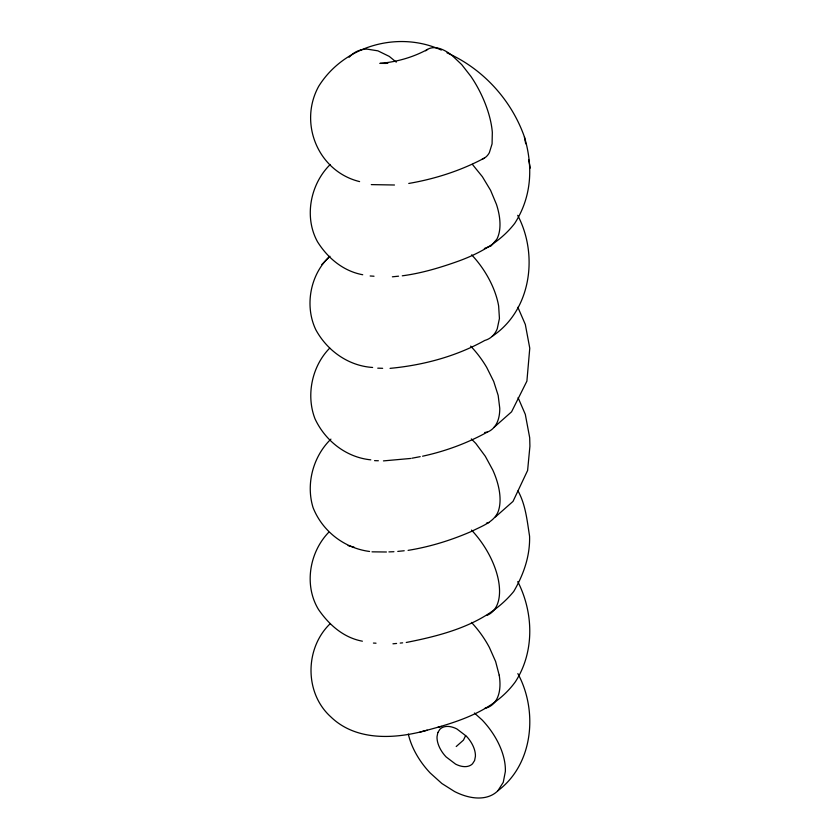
<?xml version="1.0" encoding="UTF-8"?>
<svg xmlns="http://www.w3.org/2000/svg" width="840" height="840" viewBox="0 0 840 840"><rect width="100%" height="100%" fill="white"/><g stroke="black" fill="none" stroke-linecap="round" stroke-linejoin="round"><path stroke-width="1.26" d="M446.995 52.826C482.843 68.649 511.423 99.939 524.402 136.878C533.284 166.709 531.72 196.896 514.7 223.409C499.916 242.56 478.443 254.163 455.973 262.017C438.522 268.149 420.651 273.399 402.276 275.814M408.082 550.368C430.175 546.798 451.689 540.099 472.164 531.111C482.612 525.63 496.451 521.472 499.149 508.284A59.315 31.405 56.2 0 0 492.839 470.138L485.331 456.309L475.839 443.478L471.324 438.911M465.602 735.641L463.459 740.124L456.215 746.529M329.899 256.242C310.244 274.197 304.311 305.823 315.861 329.826C327.264 350.794 348.548 365.946 372.624 367.458M408.324 734.034A59.902 36.277 48.5 0 0 430.217 773.01L441.903 783.531L454.566 791.532A62.087 37.611 48.5 0 0 497.942 790.682L503.255 782.324L505.355 771.519A59.902 36.277 48.5 0 0 482.223 720.058L474.432 713.034M328.713 532.308C309.393 552.248 303.796 585.385 318.538 609.546C329.091 624.834 343.592 637.728 362.387 641.193M330.236 164.493C310.38 184.002 303.818 217.046 317.531 241.815C327.82 258.185 343.34 271.173 362.723 274.743M330.33 623.563C304.836 647.85 304.175 692.853 330.771 716.825C356.223 741.542 395.493 739.043 427.182 730.202M329.711 348.128C311.987 366.104 305.834 395.189 315.01 418.814C325.29 440.895 346.29 457.411 370.786 459.837M330.918 439.131C313.142 456.372 305.718 483.913 313.079 507.644C322.455 531.321 344.358 548.184 369.579 551.471M321.846 264.516L329.616 256.578M492.272 336.273C531.132 310.411 538.598 254.961 517.702 215.323M494.099 427.276L511.57 411.82L526.901 381.119L529.767 348.191L525.326 324.471L517.87 307.272M495.38 516.989L513.019 501.396L527.615 470.442L529.914 446.177L529.694 437.745L525.305 414.362L518.091 397.677M497.942 790.682C533.379 764.232 538.083 710.892 517.85 673.596M427.56 49.402C412.923 57.404 396.48 62.034 379.869 63.378L386.096 63.42M484.355 158.088C460.814 170.678 435.046 178.941 408.765 183.446M470.652 346.122A62.643 33.159 56.2 0 1 486.696 367.385L493.721 381.486L498.173 395.43L499.758 408.272A59.987 31.763 56.2 0 1 487.231 432.149C467.019 443.3 445.147 451.322 422.594 456.204M484.344 248.525L491.211 245.805L496.839 239.201A59.294 31.395 56.2 0 0 496.44 204.33L490.581 190.323L482.36 176.684L472.343 164.325M419.99 732.081C454.692 723.009 493.416 712.268 515.456 681.671C534.681 651.788 533.62 612.654 517.776 581.595M437.756 727.419L441.599 726.422M486.455 523.152L488.933 522.564M411.884 458.231L420.21 456.656M406.256 642.474C445.263 634.778 487.557 623.522 513.765 591.423C523.625 574.455 530.124 556.08 529.578 536.235C527.111 520.779 525.693 504.819 518.007 490.886M484.659 432.506L487.231 432.138M410.697 458.451L383.45 460.897M392.375 276.812L398.559 276.181M390.054 368.361C422.993 365.232 455.763 356.57 484.817 340.421A62.129 32.886 56.2 0 0 497.249 328.776L499.433 318.476L498.645 306.054A60.491 32.025 56.2 0 0 471.65 254.846M397.772 551.408L404.219 550.756M392.952 643.808L396.585 643.45M400.207 643.083L402.623 642.841M386.431 551.996L372.005 551.838M388.931 551.901L393.939 551.712M394.475 185L371.291 184.611M377.758 368.172L382.651 368.308M374.556 460.645L378.368 460.751M373.433 643.062L376.016 643.199M370.156 275.982L374.01 276.224M348.106 545.601L354.228 547.26M387.776 63.336L384.951 62.559L387.377 63.315M359.604 181.597C318.308 171.57 298.242 123.375 318.717 86.268C343.949 45.874 397.992 30.324 441.326 50.064M396.26 62.139L389.277 56.406L377.916 50.841L366.954 49.098A60.343 37.506 64.1 0 0 349.115 57.288M499.212 675.213L495.632 661.542L489.363 647.399A62.822 33.264 56.2 0 0 471.45 622.409M524.402 136.878L525.714 143.777M528.686 159.747L530.271 168.084M425.67 50.809A59.902 26.481 63 0 1 452.172 55.535L461.706 64.606L470.862 76.335A62.087 27.447 63 0 1 492.324 132.395L492.072 143.892L489.353 152.659A59.902 26.481 63 0 1 482.244 159.085M487.064 615.3A61.73 32.676 56.2 0 0 499.244 585.679A60.879 32.235 56.2 0 0 471.492 530.072M499.212 675.213A59.819 31.668 56.2 0 1 484.764 708.372M437.84 732.543L437.02 736.764A23.404 14.175 48.5 0 0 446.061 756.882L455.574 764.117A24.265 14.7 48.5 0 0 472.521 763.78L474.6 760.515L475.419 756.294A23.404 14.175 48.5 0 0 466.379 736.187L456.866 728.942A24.265 14.7 48.5 0 0 439.908 729.278L437.84 732.543"/></g></svg>
